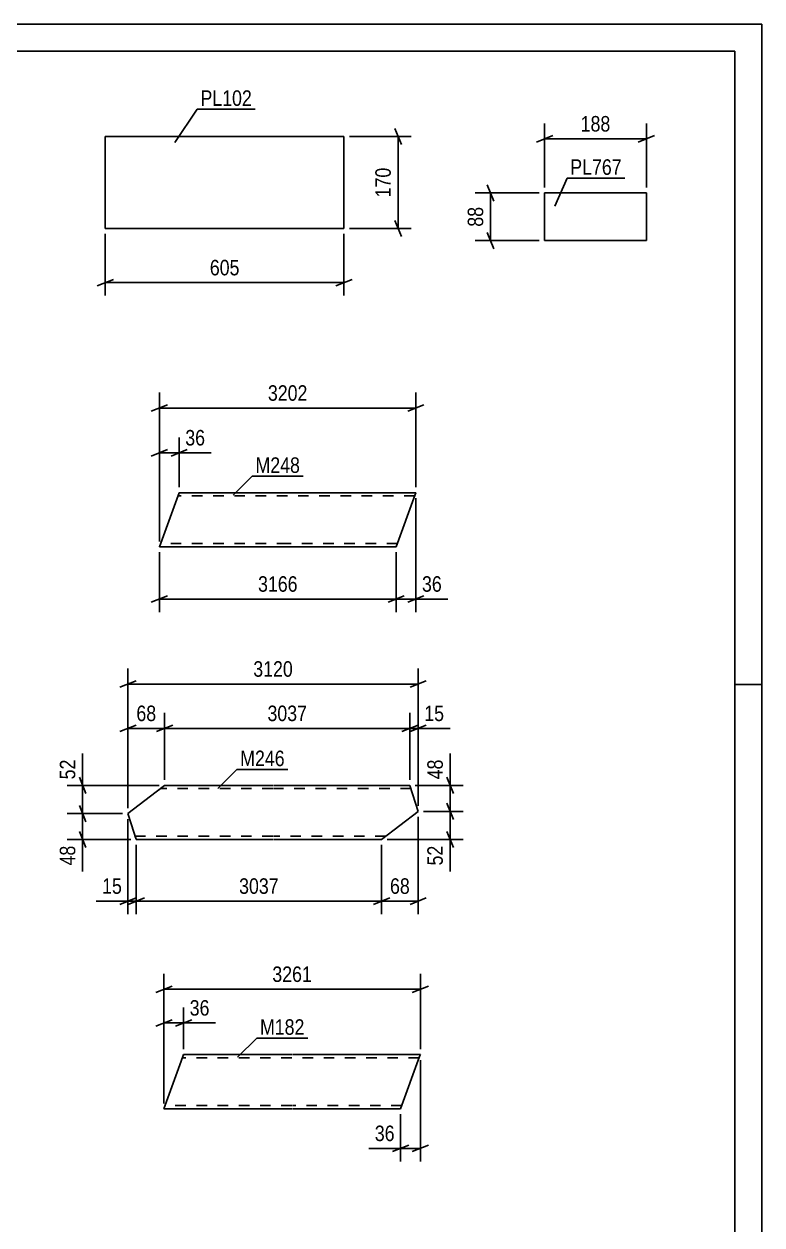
# Model space of a CAD drawing. Header units: millimetres. Extents: x 0 to 594, y 0 to 420.
# Drawn here: x 457.6 to 594, y 198.1 to 420 of the extents above; entities that cross this region are included whole.
import ezdxf

# ---------------------------------------------------------------- set-up
doc = ezdxf.new("R2010")
doc.units = ezdxf.units.MM
doc.linetypes.add('DXK_LINE_DOT2', pattern=[3.9198, 1.9599, -1.9599])
doc.styles.add('Arial Narrow', font='ARIALN.TTF', dxfattribs={"height": 0.2})

# ---------------------------------------------------------------- blocks, each defined once
blk = doc.blocks.new('Unknown-570384838-1134')
at = {"color": 5, "linetype": 'Continuous'}
for p, q in [((594, 420), (0, 420)), ((594, 0), (594, 420)), ((589, 415), (5, 415)), ((589, 5), (589, 415)), ((594, 298), (589, 298))]:
    blk.add_line(p, q, dxfattribs=at)
blk = doc.blocks.new('Part-570384838-22730 - 22729')
at = {"color": 2, "linetype": 'Continuous'}
for p, q in [((553.84, 388.79), (553.84, 379.99)), ((553.84, 388.79), (572.64, 388.79)), ((572.64, 388.79), (572.64, 379.99)), ((553.84, 379.99), (572.64, 379.99))]:
    blk.add_line(p, q, dxfattribs=at)
blk = doc.blocks.new('Part-570384838-27194 - 27193')
at = {"color": 2, "linetype": 'Continuous'}
for p, q in [((482.06, 278.14), (476.86, 274.13)), ((483.62, 279.34), (482.06, 278.14)), ((503.62, 279.34), (483.62, 279.34)), ((528.95, 279.34), (503.72, 279.34)), ((530.48, 274.54), (528.95, 279.34)), ((478, 270.54), (476.86, 274.13)), ((523.72, 269.34), (530.48, 274.54)), ((478.35, 269.43), (478, 270.54)), ((478.38, 269.34), (478.35, 269.43)), ((503.62, 269.34), (478.38, 269.34)), ((523.72, 269.34), (503.72, 269.34))]:
    blk.add_line(p, q, dxfattribs=at)
at = {"color": 7, "linetype": 'DXK_LINE_DOT2'}
for p, q in [((483.62, 279.34), (482.66, 278.6)), ((503.62, 278.74), (482.84, 278.74)), ((529.14, 278.74), (503.72, 278.74)), ((478, 270.54), (478.27, 269.69)), ((503.62, 269.94), (478.19, 269.94)), ((524.5, 269.94), (503.72, 269.94))]:
    blk.add_line(p, q, dxfattribs=at)
blk = doc.blocks.new('Part-570384838-27202 - 27201')
at = {"color": 2, "linetype": 'Continuous'}
for p, q in [((486.7, 228.4), (487.14, 229.6)), ((507.14, 229.6), (487.14, 229.6)), ((530.88, 229.6), (507.24, 229.6)), ((530.75, 229.25), (527.24, 219.6)), ((530.84, 229.51), (530.75, 229.25)), ((530.88, 229.6), (530.84, 229.51)), ((483.5, 219.6), (486.7, 228.4)), ((507.14, 219.6), (483.5, 219.6)), ((527.24, 219.6), (507.24, 219.6))]:
    blk.add_line(p, q, dxfattribs=at)
at = {"color": 7, "linetype": 'DXK_LINE_DOT2'}
for p, q in [((507.14, 229), (486.92, 229)), ((487.1, 229.51), (487.01, 229.25)), ((487.14, 229.6), (487.1, 229.51)), ((530.66, 229), (507.24, 229)), ((483.5, 219.6), (483.53, 219.69)), ((507.14, 220.2), (483.72, 220.2)), ((527.46, 220.2), (507.24, 220.2))]:
    blk.add_line(p, q, dxfattribs=at)
blk = doc.blocks.new('Part-570384838-27178 - 27176')
at = {"color": 2, "linetype": 'Continuous'}
for p, q in [((485.88, 332.21), (486.31, 333.41)), ((506.31, 333.41), (486.31, 333.41)), ((530.05, 333.41), (506.41, 333.41)), ((529.92, 333.06), (526.41, 323.41)), ((530.02, 333.32), (529.92, 333.06)), ((530.05, 333.41), (530.02, 333.32)), ((482.67, 323.41), (485.88, 332.21)), ((506.31, 323.41), (482.67, 323.41)), ((526.41, 323.41), (506.41, 323.41))]:
    blk.add_line(p, q, dxfattribs=at)
at = {"color": 7, "linetype": 'DXK_LINE_DOT2'}
for p, q in [((506.31, 332.81), (486.09, 332.81)), ((486.28, 333.32), (486.18, 333.06)), ((486.31, 333.41), (486.28, 333.32)), ((529.83, 332.81), (506.41, 332.81)), ((506.31, 324.01), (482.89, 324.01)), ((526.63, 324.01), (506.41, 324.01)), ((482.67, 323.41), (482.71, 323.5))]:
    blk.add_line(p, q, dxfattribs=at)
blk = doc.blocks.new('Part-570384838-22465 - 22464')
at = {"color": 2, "linetype": 'Continuous'}
for p, q in [((472.67, 382.22), (472.67, 399.22)), ((472.67, 399.22), (494.67, 399.22)), ((494.77, 399.22), (516.77, 399.22)), ((516.77, 399.22), (516.77, 382.22)), ((494.67, 382.22), (472.67, 382.22)), ((516.77, 382.22), (494.77, 382.22))]:
    blk.add_line(p, q, dxfattribs=at)
blk = doc.blocks.new('StraightDimension-570384838-23520 - 22729')
at = {"color": 7, "linetype": 'Continuous'}
for p, q in [((552.84, 388.79), (540.99, 388.79)), ((543.24, 390.29), (544.44, 387.29)), ((543.84, 379.99), (543.84, 388.79)), ((552.84, 379.99), (540.99, 379.99)), ((544.44, 378.49), (543.24, 381.49))]:
    blk.add_line(p, q, dxfattribs=at)
at = {"color": 0}
blk.add_wipeout([(543.09, 386.82), (538.89, 386.82), (538.89, 381.96), (543.09, 381.96)], dxfattribs=at)
at = {"color": 3, "style": 'Arial Narrow'}
blk.add_text('88', height=2.863, rotation=90.0002, dxfattribs=at).set_placement((542.49, 382.56))
blk = doc.blocks.new('StraightDimension-570384838-23524 - 22729')
at = {"color": 7, "linetype": 'Continuous'}
for p, q in [((553.84, 389.79), (553.84, 401.64)), ((572.64, 389.79), (572.64, 401.64)), ((555.34, 399.39), (552.34, 398.19)), ((571.14, 398.19), (574.14, 399.39)), ((553.84, 398.79), (572.64, 398.79))]:
    blk.add_line(p, q, dxfattribs=at)
at = {"color": 0}
blk.add_wipeout([(566.59, 399.54), (566.59, 403.74), (559.9, 403.74), (559.9, 399.54)], dxfattribs=at)
at = {"color": 3, "style": 'Arial Narrow'}
blk.add_text('188', height=2.863, dxfattribs=at).set_placement((560.5, 400.14))
blk = doc.blocks.new('StraightDimension-570384838-27341 - 27193')
at = {"color": 7, "linetype": 'Continuous'}
for p, q in [((476.86, 275.13), (476.86, 300.92)), ((530.48, 275.54), (530.48, 300.92)), ((478.36, 298.67), (475.36, 297.47)), ((476.86, 298.07), (530.48, 298.07)), ((528.98, 297.47), (531.98, 298.67))]:
    blk.add_line(p, q, dxfattribs=at)
at = {"color": 0}
blk.add_wipeout([(507.92, 298.82), (507.92, 303.02), (499.41, 303.02), (499.41, 298.82)], dxfattribs=at)
at = {"color": 3, "style": 'Arial Narrow'}
blk.add_text('3120', height=2.863, dxfattribs=at).set_placement((500.01, 299.42))
blk = doc.blocks.new('StraightDimension-570384838-27354 - 27193')
at = {"color": 7, "linetype": 'Continuous'}
for p, q in [((530.48, 273.54), (530.48, 255.56)), ((523.72, 268.34), (523.72, 255.56)), ((522.22, 257.36), (525.22, 258.56)), ((523.72, 257.96), (530.48, 257.96)), ((531.98, 258.56), (528.98, 257.36))]:
    blk.add_line(p, q, dxfattribs=at)
at = {"color": 0}
blk.add_wipeout([(529.53, 258.71), (529.53, 262.91), (524.67, 262.91), (524.67, 258.71)], dxfattribs=at)
at = {"color": 3, "style": 'Arial Narrow'}
blk.add_text('68', height=2.863, dxfattribs=at).set_placement((525.27, 259.31))
blk = doc.blocks.new('StraightDimension-570384838-27282 - 27193')
at = {"color": 7, "linetype": 'Continuous'}
for p, q in [((476.86, 275.13), (476.86, 292.72)), ((483.62, 280.34), (483.62, 292.72)), ((475.36, 289.27), (478.36, 290.47)), ((476.86, 289.87), (483.62, 289.87)), ((485.12, 290.47), (482.12, 289.27))]:
    blk.add_line(p, q, dxfattribs=at)
at = {"color": 0}
blk.add_wipeout([(482.67, 290.62), (482.67, 294.82), (477.81, 294.82), (477.81, 290.62)], dxfattribs=at)
at = {"color": 3, "style": 'Arial Narrow'}
blk.add_text('68', height=2.863, dxfattribs=at).set_placement((478.41, 291.22))
blk = doc.blocks.new('StraightDimension-570384838-27280 - 27193')
at = {"color": 7, "linetype": 'Continuous'}
for p, q in [((528.95, 280.34), (528.95, 292.72)), ((530.48, 275.54), (530.48, 292.72)), ((527.45, 289.27), (530.45, 290.47)), ((528.95, 289.87), (530.48, 289.87)), ((531.98, 290.47), (528.98, 289.27))]:
    blk.add_line(p, q, dxfattribs=at)
at = {"color": 0}
blk.add_wipeout([(535.86, 290.62), (535.86, 294.82), (531, 294.82), (531, 290.62)], dxfattribs=at)
at = {"color": 7, "linetype": 'Continuous'}
blk.add_line((530.48, 289.87), (536.38, 289.87), dxfattribs=at)
blk.add_line((530.48, 289.87), (536.38, 289.87), dxfattribs=at)
at = {"color": 3, "style": 'Arial Narrow'}
blk.add_text('15', height=2.863, dxfattribs=at).set_placement((531.6, 291.22))
blk = doc.blocks.new('StraightDimension-570384838-27402 - 27193')
at = {"color": 7, "linetype": 'Continuous'}
for p, q in [((467.87, 275.63), (469.07, 272.63)), ((475.86, 274.13), (465.62, 274.13)), ((468.47, 269.34), (468.47, 274.13)), ((469.07, 267.84), (467.87, 270.84)), ((477.38, 269.34), (465.62, 269.34))]:
    blk.add_line(p, q, dxfattribs=at)
at = {"color": 0}
blk.add_wipeout([(467.72, 268.81), (463.52, 268.81), (463.52, 263.95), (467.72, 263.95)], dxfattribs=at)
at = {"color": 7, "linetype": 'Continuous'}
blk.add_line((468.47, 269.34), (468.47, 263.43), dxfattribs=at)
blk.add_line((468.47, 269.34), (468.47, 263.43), dxfattribs=at)
at = {"color": 3, "style": 'Arial Narrow'}
blk.add_text('48', height=2.863, rotation=90.0002, dxfattribs=at).set_placement((467.12, 264.55))
blk = doc.blocks.new('StraightDimension-570384838-27281 - 27193')
at = {"color": 7, "linetype": 'Continuous'}
for p, q in [((483.62, 280.34), (483.62, 292.72)), ((528.95, 280.34), (528.95, 292.72)), ((485.12, 290.47), (482.12, 289.27)), ((483.62, 289.87), (528.95, 289.87)), ((527.45, 289.27), (530.45, 290.47))]:
    blk.add_line(p, q, dxfattribs=at)
at = {"color": 0}
blk.add_wipeout([(510.54, 290.62), (510.54, 294.82), (502.03, 294.82), (502.03, 290.62)], dxfattribs=at)
at = {"color": 3, "style": 'Arial Narrow'}
blk.add_text('3037', height=2.863, dxfattribs=at).set_placement((502.63, 291.22))
blk = doc.blocks.new('StraightDimension-570384838-27355 - 27193')
at = {"color": 7, "linetype": 'Continuous'}
for p, q in [((478.38, 268.34), (478.38, 255.56)), ((523.72, 268.34), (523.72, 255.56)), ((479.88, 258.56), (476.88, 257.36)), ((478.38, 257.96), (523.72, 257.96)), ((522.22, 257.36), (525.22, 258.56))]:
    blk.add_line(p, q, dxfattribs=at)
at = {"color": 0}
blk.add_wipeout([(505.31, 258.71), (505.31, 262.91), (496.79, 262.91), (496.79, 258.71)], dxfattribs=at)
at = {"color": 3, "style": 'Arial Narrow'}
blk.add_text('3037', height=2.863, dxfattribs=at).set_placement((497.39, 259.31))
blk = doc.blocks.new('StraightDimension-570384838-27356 - 27193')
at = {"color": 7, "linetype": 'Continuous'}
for p, q in [((476.86, 273.13), (476.86, 255.56)), ((478.38, 268.34), (478.38, 255.56)), ((475.36, 257.36), (478.36, 258.56)), ((476.86, 257.96), (478.38, 257.96)), ((479.88, 258.56), (476.88, 257.36))]:
    blk.add_line(p, q, dxfattribs=at)
at = {"color": 0}
blk.add_wipeout([(476.34, 258.71), (476.34, 262.91), (471.48, 262.91), (471.48, 258.71)], dxfattribs=at)
at = {"color": 7, "linetype": 'Continuous'}
blk.add_line((476.86, 257.96), (470.95, 257.96), dxfattribs=at)
blk.add_line((476.86, 257.96), (470.95, 257.96), dxfattribs=at)
at = {"color": 3, "style": 'Arial Narrow'}
blk.add_text('15', height=2.863, dxfattribs=at).set_placement((472.08, 259.31))
blk = doc.blocks.new('StraightDimension-570384838-27401 - 27193')
at = {"color": 7, "linetype": 'Continuous'}
for p, q in [((467.87, 280.84), (469.07, 277.84)), ((482.62, 279.34), (465.62, 279.34)), ((468.47, 274.13), (468.47, 279.34)), ((469.07, 272.63), (467.87, 275.63)), ((475.86, 274.13), (465.62, 274.13))]:
    blk.add_line(p, q, dxfattribs=at)
at = {"color": 0}
blk.add_wipeout([(467.72, 284.72), (463.52, 284.72), (463.52, 279.86), (467.72, 279.86)], dxfattribs=at)
at = {"color": 7, "linetype": 'Continuous'}
blk.add_line((468.47, 279.34), (468.47, 285.24), dxfattribs=at)
blk.add_line((468.47, 279.34), (468.47, 285.24), dxfattribs=at)
at = {"color": 3, "style": 'Arial Narrow'}
blk.add_text('52', height=2.863, rotation=90.0002, dxfattribs=at).set_placement((467.12, 280.46))
blk = doc.blocks.new('StraightDimension-570384838-27450 - 27193')
at = {"color": 7, "linetype": 'Continuous'}
for p, q in [((535.78, 280.84), (536.98, 277.84)), ((529.95, 279.34), (538.78, 279.34)), ((536.38, 274.54), (536.38, 279.34)), ((536.98, 273.04), (535.78, 276.04)), ((531.48, 274.54), (538.78, 274.54))]:
    blk.add_line(p, q, dxfattribs=at)
at = {"color": 0}
blk.add_wipeout([(535.63, 284.72), (531.43, 284.72), (531.43, 279.86), (535.63, 279.86)], dxfattribs=at)
at = {"color": 7, "linetype": 'Continuous'}
blk.add_line((536.38, 279.34), (536.38, 285.24), dxfattribs=at)
blk.add_line((536.38, 279.34), (536.38, 285.24), dxfattribs=at)
at = {"color": 3, "style": 'Arial Narrow'}
blk.add_text('48', height=2.863, rotation=90.0002, dxfattribs=at).set_placement((535.03, 280.46))
blk = doc.blocks.new('StraightDimension-570384838-27451 - 27193')
at = {"color": 7, "linetype": 'Continuous'}
for p, q in [((535.78, 276.04), (536.98, 273.04)), ((531.48, 274.54), (538.78, 274.54)), ((536.38, 269.34), (536.38, 274.54)), ((536.98, 267.84), (535.78, 270.84)), ((524.72, 269.34), (538.78, 269.34))]:
    blk.add_line(p, q, dxfattribs=at)
at = {"color": 0}
blk.add_wipeout([(535.63, 268.81), (531.43, 268.81), (531.43, 263.95), (535.63, 263.95)], dxfattribs=at)
at = {"color": 7, "linetype": 'Continuous'}
blk.add_line((536.38, 269.34), (536.38, 263.43), dxfattribs=at)
blk.add_line((536.38, 269.34), (536.38, 263.43), dxfattribs=at)
at = {"color": 3, "style": 'Arial Narrow'}
blk.add_text('52', height=2.863, rotation=90.0002, dxfattribs=at).set_placement((535.03, 264.55))
blk = doc.blocks.new('StraightDimension-570384838-27798 - 27201')
at = {"color": 7, "linetype": 'Continuous'}
for p, q in [((483.5, 220.6), (483.5, 238.31)), ((487.14, 230.6), (487.14, 238.31)), ((482, 234.86), (485, 236.06)), ((483.5, 235.46), (487.14, 235.46)), ((488.64, 236.06), (485.64, 234.86))]:
    blk.add_line(p, q, dxfattribs=at)
at = {"color": 0}
blk.add_wipeout([(492.52, 236.21), (492.52, 240.41), (487.66, 240.41), (487.66, 236.21)], dxfattribs=at)
at = {"color": 7, "linetype": 'Continuous'}
blk.add_line((487.14, 235.46), (493.04, 235.46), dxfattribs=at)
blk.add_line((487.14, 235.46), (493.04, 235.46), dxfattribs=at)
at = {"color": 3, "style": 'Arial Narrow'}
blk.add_text('36', height=2.863, dxfattribs=at).set_placement((488.26, 236.81))
blk = doc.blocks.new('StraightDimension-570384838-27811 - 27201')
at = {"color": 7, "linetype": 'Continuous'}
for p, q in [((530.88, 228.6), (530.88, 209.88)), ((527.24, 218.6), (527.24, 209.88)), ((525.74, 211.68), (528.74, 212.88)), ((527.24, 212.28), (530.88, 212.28)), ((532.38, 212.88), (529.38, 211.68))]:
    blk.add_line(p, q, dxfattribs=at)
at = {"color": 0}
blk.add_wipeout([(526.71, 213.03), (526.71, 217.23), (521.86, 217.23), (521.86, 213.03)], dxfattribs=at)
at = {"color": 7, "linetype": 'Continuous'}
blk.add_line((527.24, 212.28), (521.33, 212.28), dxfattribs=at)
blk.add_line((527.24, 212.28), (521.33, 212.28), dxfattribs=at)
at = {"color": 3, "style": 'Arial Narrow'}
blk.add_text('36', height=2.863, dxfattribs=at).set_placement((522.46, 213.63))
blk = doc.blocks.new('StraightDimension-570384838-27787 - 27201')
at = {"color": 7, "linetype": 'Continuous'}
for p, q in [((483.5, 220.6), (483.5, 244.53)), ((530.88, 230.6), (530.88, 244.53)), ((485, 242.28), (482, 241.08)), ((529.38, 241.08), (532.38, 242.28)), ((483.5, 241.68), (530.88, 241.68))]:
    blk.add_line(p, q, dxfattribs=at)
at = {"color": 0}
blk.add_wipeout([(511.44, 242.43), (511.44, 246.63), (502.93, 246.63), (502.93, 242.43)], dxfattribs=at)
at = {"color": 3, "style": 'Arial Narrow'}
blk.add_text('3261', height=2.863, dxfattribs=at).set_placement((503.53, 243.03))
blk = doc.blocks.new('StraightDimension-570384838-27255 - 27176')
at = {"color": 7, "linetype": 'Continuous'}
for p, q in [((530.05, 332.41), (530.05, 311.37)), ((526.41, 322.41), (526.41, 311.37)), ((524.91, 313.17), (527.91, 314.37)), ((526.41, 313.77), (530.05, 313.77)), ((531.55, 314.37), (528.55, 313.17))]:
    blk.add_line(p, q, dxfattribs=at)
at = {"color": 0}
blk.add_wipeout([(535.43, 314.52), (535.43, 318.72), (530.58, 318.72), (530.58, 314.52)], dxfattribs=at)
at = {"color": 7, "linetype": 'Continuous'}
blk.add_line((530.05, 313.77), (535.96, 313.77), dxfattribs=at)
blk.add_line((530.05, 313.77), (535.96, 313.77), dxfattribs=at)
at = {"color": 3, "style": 'Arial Narrow'}
blk.add_text('36', height=2.863, dxfattribs=at).set_placement((531.18, 315.12))
blk = doc.blocks.new('StraightDimension-570384838-27256 - 27176')
at = {"color": 7, "linetype": 'Continuous'}
for p, q in [((482.67, 322.41), (482.67, 311.37)), ((526.41, 322.41), (526.41, 311.37)), ((484.17, 314.37), (481.17, 313.17)), ((482.67, 313.77), (526.41, 313.77)), ((524.91, 313.17), (527.91, 314.37))]:
    blk.add_line(p, q, dxfattribs=at)
at = {"color": 0}
blk.add_wipeout([(508.8, 314.52), (508.8, 318.72), (500.29, 318.72), (500.29, 314.52)], dxfattribs=at)
at = {"color": 3, "style": 'Arial Narrow'}
blk.add_text('3166', height=2.863, dxfattribs=at).set_placement((500.89, 315.12))
blk = doc.blocks.new('StraightDimension-570384838-27232 - 27176')
at = {"color": 7, "linetype": 'Continuous'}
for p, q in [((482.67, 324.41), (482.67, 351.9)), ((530.05, 334.41), (530.05, 351.9)), ((484.17, 349.65), (481.17, 348.45)), ((482.67, 349.05), (530.05, 349.05)), ((528.55, 348.45), (531.55, 349.65))]:
    blk.add_line(p, q, dxfattribs=at)
at = {"color": 0}
blk.add_wipeout([(510.62, 349.8), (510.62, 354), (502.11, 354), (502.11, 349.8)], dxfattribs=at)
at = {"color": 3, "style": 'Arial Narrow'}
blk.add_text('3202', height=2.863, dxfattribs=at).set_placement((502.71, 350.4))
blk = doc.blocks.new('StraightDimension-570384838-27243 - 27176')
at = {"color": 7, "linetype": 'Continuous'}
for p, q in [((482.67, 324.41), (482.67, 343.64)), ((486.31, 334.41), (486.31, 343.64)), ((481.17, 340.19), (484.17, 341.39)), ((482.67, 340.79), (486.31, 340.79)), ((487.81, 341.39), (484.81, 340.19))]:
    blk.add_line(p, q, dxfattribs=at)
at = {"color": 0}
blk.add_wipeout([(491.69, 341.54), (491.69, 345.74), (486.84, 345.74), (486.84, 341.54)], dxfattribs=at)
at = {"color": 7, "linetype": 'Continuous'}
blk.add_line((486.31, 340.79), (492.22, 340.79), dxfattribs=at)
blk.add_line((486.31, 340.79), (492.22, 340.79), dxfattribs=at)
at = {"color": 3, "style": 'Arial Narrow'}
blk.add_text('36', height=2.863, dxfattribs=at).set_placement((487.44, 342.14))
blk = doc.blocks.new('StraightDimension-570384838-23311 - 22464')
at = {"color": 7, "linetype": 'Continuous'}
for p, q in [((527.37, 397.72), (526.17, 400.72)), ((517.77, 399.22), (529.17, 399.22)), ((526.77, 382.22), (526.77, 399.22)), ((517.77, 382.22), (529.17, 382.22)), ((526.17, 383.72), (527.37, 380.72))]:
    blk.add_line(p, q, dxfattribs=at)
at = {"color": 0}
blk.add_wipeout([(526.02, 394.07), (521.82, 394.07), (521.82, 387.38), (526.02, 387.38)], dxfattribs=at)
at = {"color": 3, "style": 'Arial Narrow'}
blk.add_text('170', height=2.863, rotation=90.0002, dxfattribs=at).set_placement((525.42, 387.98))
blk = doc.blocks.new('StraightDimension-570384838-23315 - 22464')
at = {"color": 7, "linetype": 'Continuous'}
for p, q in [((472.67, 381.22), (472.67, 369.82)), ((516.77, 381.22), (516.77, 369.82)), ((474.17, 372.82), (471.17, 371.62)), ((515.27, 371.62), (518.27, 372.82)), ((472.67, 372.22), (516.77, 372.22))]:
    blk.add_line(p, q, dxfattribs=at)
at = {"color": 0}
blk.add_wipeout([(498.06, 372.97), (498.06, 377.17), (491.38, 377.17), (491.38, 372.97)], dxfattribs=at)
at = {"color": 3, "style": 'Arial Narrow'}
blk.add_text('605', height=2.863, dxfattribs=at).set_placement((491.98, 373.57))
blk = doc.blocks.new('Mark-570384838-23780 - 22729')
at = {"color": 0}
blk.add_wipeout([(568.08, 392.14), (568.08, 395.14), (558.58, 395.14), (558.58, 392.14)], dxfattribs=at)
blk.add_wipeout([(568.08, 392.14), (568.08, 395.14), (558.58, 395.14), (558.58, 392.14)], dxfattribs=at)
at = {"color": 30, "linetype": 'Continuous'}
for p, q in [((555.74, 386.37), (557.98, 391.54)), ((557.98, 391.54), (568.68, 391.54))]:
    blk.add_line(p, q, dxfattribs=at)
at = {"color": 3, "style": 'Arial Narrow'}
blk.add_text('PL767', height=2.863, dxfattribs=at).set_placement((558.58, 392.14))
blk = doc.blocks.new('Mark-570384838-27221 - 27193')
at = {"color": 0}
blk.add_wipeout([(505.81, 282.9), (505.81, 285.9), (497.59, 285.9), (497.59, 282.9)], dxfattribs=at)
blk.add_wipeout([(505.81, 282.9), (505.81, 285.9), (497.59, 285.9), (497.59, 282.9)], dxfattribs=at)
at = {"color": 30, "linetype": 'Continuous'}
for p, q in [((493.45, 278.76), (496.99, 282.3)), ((496.99, 282.3), (506.41, 282.3))]:
    blk.add_line(p, q, dxfattribs=at)
at = {"color": 3, "style": 'Arial Narrow'}
blk.add_text('M246', height=2.863, dxfattribs=at).set_placement((497.59, 282.9))
blk = doc.blocks.new('Mark-570384838-27224 - 27201')
at = {"color": 0}
blk.add_wipeout([(509.47, 233.27), (509.47, 236.27), (501.25, 236.27), (501.25, 233.27)], dxfattribs=at)
blk.add_wipeout([(509.47, 233.27), (509.47, 236.27), (501.25, 236.27), (501.25, 233.27)], dxfattribs=at)
at = {"color": 30, "linetype": 'Continuous'}
for p, q in [((497.11, 229.14), (500.65, 232.67)), ((500.65, 232.67), (510.07, 232.67))]:
    blk.add_line(p, q, dxfattribs=at)
at = {"color": 3, "style": 'Arial Narrow'}
blk.add_text('M182', height=2.863, dxfattribs=at).set_placement((501.25, 233.27))
blk = doc.blocks.new('Mark-570384838-27215 - 27176')
at = {"color": 0}
blk.add_wipeout([(508.64, 337.08), (508.64, 340.08), (500.42, 340.08), (500.42, 337.08)], dxfattribs=at)
blk.add_wipeout([(508.64, 337.08), (508.64, 340.08), (500.42, 340.08), (500.42, 337.08)], dxfattribs=at)
at = {"color": 30, "linetype": 'Continuous'}
for p, q in [((496.28, 332.94), (499.82, 336.48)), ((499.82, 336.48), (509.24, 336.48))]:
    blk.add_line(p, q, dxfattribs=at)
at = {"color": 3, "style": 'Arial Narrow'}
blk.add_text('M248', height=2.863, dxfattribs=at).set_placement((500.42, 337.08))
blk = doc.blocks.new('Mark-570384838-23719 - 22464')
at = {"color": 0}
blk.add_wipeout([(499.75, 404.88), (499.75, 407.88), (490.25, 407.88), (490.25, 404.88)], dxfattribs=at)
blk.add_wipeout([(499.75, 404.88), (499.75, 407.88), (490.25, 407.88), (490.25, 404.88)], dxfattribs=at)
at = {"color": 30, "linetype": 'Continuous'}
for p, q in [((485.51, 398.11), (489.65, 404.28)), ((489.65, 404.28), (500.35, 404.28))]:
    blk.add_line(p, q, dxfattribs=at)
at = {"color": 3, "style": 'Arial Narrow'}
blk.add_text('PL102', height=2.863, dxfattribs=at).set_placement((490.25, 404.88))

msp = doc.modelspace()

# ---------------------------------------------------------------- block references
for name in ['Unknown-570384838-1134', 'Part-570384838-22465 - 22464', 'Part-570384838-22730 - 22729', 'Part-570384838-27178 - 27176', 'Part-570384838-27194 - 27193', 'Part-570384838-27202 - 27201']:
    msp.add_blockref(name, (0, 0))

# ---------------------------------------------------------------- next in the draw order: block references
for name in ['Mark-570384838-23719 - 22464', 'StraightDimension-570384838-23311 - 22464', 'StraightDimension-570384838-23520 - 22729', 'StraightDimension-570384838-27255 - 27176', 'StraightDimension-570384838-27341 - 27193', 'StraightDimension-570384838-27354 - 27193', 'StraightDimension-570384838-27798 - 27201', 'StraightDimension-570384838-27811 - 27201']:
    msp.add_blockref(name, (0, 0))

# ---------------------------------------------------------------- next in the draw order: block references
for name in ['StraightDimension-570384838-23524 - 22729', 'StraightDimension-570384838-23315 - 22464', 'StraightDimension-570384838-27232 - 27176', 'StraightDimension-570384838-27256 - 27176', 'StraightDimension-570384838-27282 - 27193', 'StraightDimension-570384838-27280 - 27193', 'StraightDimension-570384838-27787 - 27201']:
    msp.add_blockref(name, (0, 0))

# ---------------------------------------------------------------- next in the draw order: block references
for name in ['Mark-570384838-23780 - 22729', 'StraightDimension-570384838-27243 - 27176', 'Mark-570384838-27215 - 27176', 'StraightDimension-570384838-27281 - 27193', 'StraightDimension-570384838-27402 - 27193', 'Mark-570384838-27224 - 27201']:
    msp.add_blockref(name, (0, 0))

# ---------------------------------------------------------------- next in the draw order: block references
for name in ['Mark-570384838-27221 - 27193', 'StraightDimension-570384838-27450 - 27193', 'StraightDimension-570384838-27355 - 27193']:
    msp.add_blockref(name, (0, 0))

# ---------------------------------------------------------------- next in the draw order: block references
for name in ['StraightDimension-570384838-27451 - 27193', 'StraightDimension-570384838-27356 - 27193']:
    msp.add_blockref(name, (0, 0))

# ---------------------------------------------------------------- next in the draw order: block references
msp.add_blockref('StraightDimension-570384838-27401 - 27193', (0, 0))

doc.saveas('drawing.dxf')
